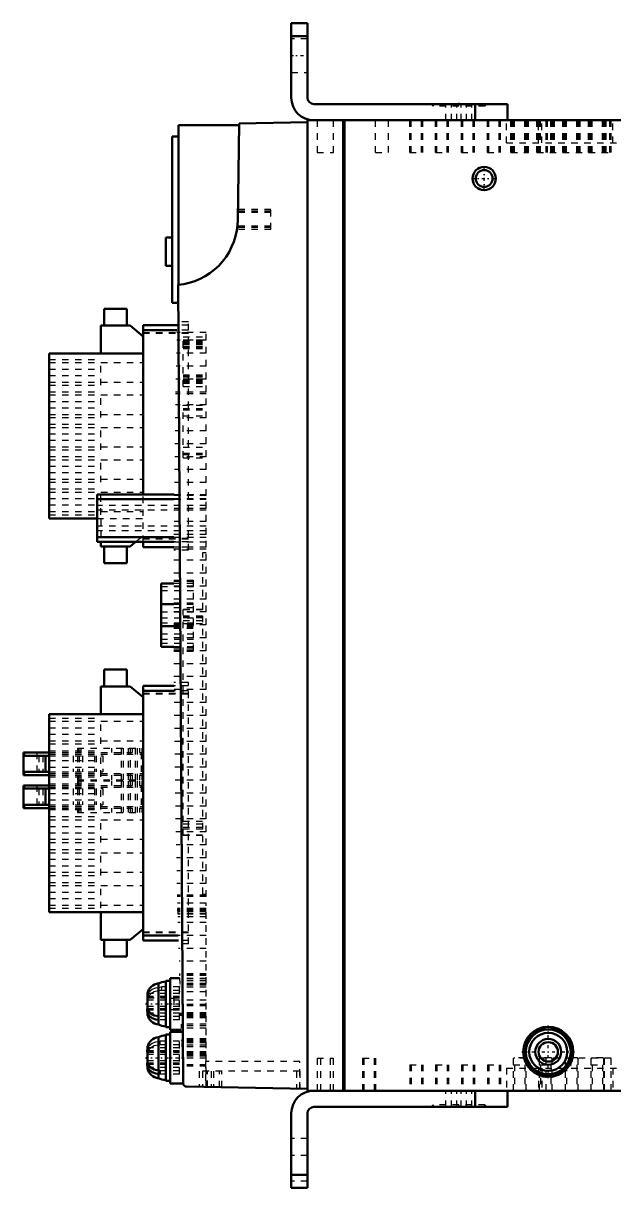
# Model space of a CAD drawing. Header units: millimetres. Extents: x 0 to 305, y 0 to 394.
# Drawn here: x 109.8 to 201, y 214.4 to 394.4 of the extents above; entities that cross this region are included whole.
import ezdxf

# ---------------------------------------------------------------- set-up
doc = ezdxf.new("R2010")
doc.units = ezdxf.units.MM
doc.linetypes.add('Center', pattern=[1.5, 0.45, -0.5, 0.05, -0.5])
doc.linetypes.add('Dashed', pattern=[2, 1, -1])
for name, color, linetype, lineweight in [('AM_4', 7, 'Continuous', 50), ('AM_6', 2, 'Continuous', 35), ('AM_7', 7, 'Center', 25), ('AM_9', 6, 'Dashed', 25)]:
    doc.layers.add(name, color=color, linetype=linetype, lineweight=lineweight)

# ---------------------------------------------------------------- blocks, each defined once
blk = doc.blocks.new('4_MDDLN45SF_2_in_MDDLN45SF_1100')
at = {"layer": 'AM_4'}
for p, q in [((151.2, 394.38), (151.2, 382.88)), ((153.7, 394.38), (151.2, 394.38)), ((153.7, 382.88), (153.7, 394.38)), ((153.7, 392.38), (151.2, 392.38)), ((154.7, 381.88), (184.6, 381.88)), ((179.6, 381.88), (179.6, 379.38)), ((184.6, 381.88), (184.6, 379.38)), ((143.14, 378.62), (133.8, 378.62)), ((133.8, 353.95), (133.8, 378.62)), ((142.92, 363.9), (143.14, 378.9)), ((153.7, 379.08), (143.14, 378.9)), ((153.7, 379.38), (153.7, 229.38)), ((304.5, 379.38), (153.7, 379.38)), ((159.2, 229.38), (159.2, 379.38)), ((159.4, 378.38), (159.2, 378.38)), ((159.4, 379.38), (159.4, 229.38)), ((132.8, 351.16), (132.8, 376.9)), ((132.8, 376.9), (133.8, 376.9)), ((131.8, 361.28), (132.8, 361.28)), ((131.8, 356.88), (131.8, 361.28)), ((131.8, 356.88), (132.8, 356.88)), ((133.71, 353.94), (134.52, 230.48)), ((132.8, 351.16), (133.64, 351.16)), ((122.3, 350.24), (122.3, 347.64)), ((125.8, 350.24), (122.3, 350.24)), ((125.8, 347.64), (125.8, 350.24)), ((126.3, 347.64), (121.8, 347.64)), ((121.8, 347.64), (121.8, 343.34)), ((128.3, 345.96), (126.3, 347.64)), ((128.3, 321.52), (128.3, 347.74)), ((133.55, 347.74), (128.3, 347.74)), ((133.53, 346.94), (128.3, 346.94)), ((113.8, 343.34), (128.3, 343.34)), ((113.8, 317.82), (113.8, 343.34)), ((121.2, 314.22), (121.2, 321.52)), ((121.2, 321.52), (133.13, 321.52)), ((121.2, 320.82), (133.12, 320.82)), ((113.8, 317.82), (121.2, 317.82)), ((121.2, 314.92), (133.08, 314.92)), ((121.2, 314.22), (133.07, 314.22)), ((121.8, 314.22), (121.8, 313.52)), ((121.8, 313.52), (126.3, 313.52)), ((122.3, 313.52), (122.3, 310.94)), ((125.8, 310.94), (125.8, 313.52)), ((126.3, 313.52), (127.14, 314.22)), ((128.3, 313.42), (128.3, 314.22)), ((133.07, 314.22), (128.3, 314.22)), ((133.07, 313.42), (128.3, 313.42)), ((122.3, 310.94), (125.8, 310.94)), ((131.1, 297.98), (131.1, 307.78)), ((133.05, 307.78), (131.1, 307.78)), ((133.05, 304.57), (131.1, 304.57)), ((133.05, 301.19), (131.1, 301.19)), ((133.06, 297.98), (131.1, 297.98)), ((122.3, 294.5), (122.3, 291.88)), ((125.8, 294.5), (122.3, 294.5)), ((125.8, 291.88), (125.8, 294.5)), ((126.3, 291.88), (121.8, 291.88)), ((121.8, 291.88), (121.8, 287.58)), ((128.3, 290.2), (126.3, 291.88)), ((128.3, 252.58), (128.3, 291.98)), ((133.09, 291.98), (128.3, 291.98)), ((133.09, 291.18), (128.3, 291.18)), ((113.8, 287.58), (128.3, 287.58)), ((113.8, 256.98), (113.8, 287.58)), ((109.81, 281.65), (113.8, 281.65)), ((109.81, 281.65), (109.81, 278.15)), ((109.81, 281.15), (113.8, 281.15)), ((109.92, 281.65), (109.92, 281.15)), ((113.25, 281.15), (113.25, 278.65)), ((109.81, 278.65), (113.8, 278.65)), ((109.81, 278.15), (113.8, 278.15)), ((109.92, 278.65), (109.92, 278.15)), ((109.81, 276.57), (113.8, 276.57)), ((109.81, 276.57), (109.81, 273.07)), ((109.81, 276.07), (113.8, 276.07)), ((109.92, 276.57), (109.92, 276.07)), ((113.25, 276.07), (113.25, 273.57)), ((109.81, 273.57), (113.8, 273.57)), ((109.81, 273.07), (113.8, 273.07)), ((109.92, 273.57), (109.92, 273.07)), ((113.8, 256.98), (128.3, 256.98)), ((121.8, 256.98), (121.8, 252.68)), ((126.3, 252.68), (128.3, 254.36)), ((121.8, 252.68), (126.3, 252.68)), ((122.3, 252.68), (122.3, 250.1)), ((125.8, 250.1), (125.8, 252.68)), ((133.75, 253.38), (128.3, 253.38)), ((133.77, 252.58), (128.3, 252.58)), ((122.3, 250.1), (125.8, 250.1)), ((133.94, 246.78), (132.5, 246.78)), ((132.5, 246.78), (132.5, 238.78)), ((130.68, 245.97), (130.68, 240.88)), ((132.5, 246.38), (131.8, 246.38)), ((131.8, 246.38), (131.8, 239.18)), ((128.99, 244.44), (128.97, 243.74)), ((128.99, 244.24), (128.97, 243.74)), ((128.97, 243.74), (129, 243.74)), ((128.99, 243.7), (128.97, 243.37)), ((128.99, 244.44), (128.99, 244.24)), ((129.05, 244.4), (128.99, 244.24)), ((128.99, 243.7), (129.04, 243.83)), ((128.99, 243.7), (128.99, 241.99)), ((129.04, 243.83), (129.05, 244.4)), ((128.96, 242.02), (128.99, 241.12)), ((128.96, 242.02), (128.99, 241.4)), ((128.97, 242.38), (128.99, 241.99)), ((128.99, 241.4), (128.99, 241.12)), ((134.11, 241.43), (134.13, 240.95)), ((130.62, 240.31), (130.68, 240.57)), ((130.7, 240.87), (130.68, 240.88)), ((130.68, 240.57), (130.7, 240.87)), ((130.68, 240.57), (130.68, 239.59)), ((130.68, 237.67), (130.68, 232.52)), ((131.8, 239.18), (132.5, 239.18)), ((132.5, 238.08), (131.8, 238.08)), ((131.8, 238.08), (131.8, 230.88)), ((132.5, 238.78), (134.2, 238.78)), ((134.22, 238.48), (132.5, 238.48)), ((132.5, 238.48), (132.5, 230.48)), ((128.99, 236.14), (128.96, 235.34)), ((128.99, 235.9), (128.96, 235.34)), ((128.99, 236.14), (128.99, 235.9)), ((129.02, 236), (128.99, 235.9)), ((129.02, 235.43), (129.02, 236)), ((128.96, 235.34), (128.99, 235.34)), ((128.99, 235.34), (128.97, 234.97)), ((128.99, 235.34), (129.02, 235.43)), ((128.99, 235.34), (128.99, 233.62)), ((128.96, 233.62), (128.99, 232.82)), ((128.96, 233.62), (128.99, 233.06)), ((128.97, 233.98), (128.99, 233.62)), ((128.99, 233.06), (128.99, 232.82)), ((130.88, 232.47), (130.68, 232.52)), ((130.88, 231.91), (130.88, 232.47)), ((130.68, 231.96), (130.88, 231.91)), ((130.68, 231.96), (130.68, 231.29)), ((131.8, 230.88), (132.5, 230.88)), ((132.5, 230.48), (134.5, 230.48)), ((134.5, 231.03), (134.5, 230.48)), ((135.01, 230), (153.7, 229.68)), ((153.7, 229.38), (304.5, 229.38)), ((159.2, 230.38), (159.4, 230.38)), ((179.6, 226.88), (179.6, 229.38)), ((184.6, 226.88), (184.6, 229.38)), ((154.7, 226.88), (184.6, 226.88)), ((151.2, 214.38), (151.2, 225.88)), ((153.7, 214.38), (153.7, 225.88)), ((153.7, 216.38), (151.2, 216.38)), ((153.7, 214.38), (151.2, 214.38))]:
    blk.add_line(p, q, dxfattribs=at)
for points in [[(133.71, 353.94), (134.59, 354.06), (135.45, 354.26), (136.29, 354.53), (137.11, 354.87), (137.89, 355.28), (138.64, 355.76), (139.34, 356.31), (139.99, 356.91), (140.58, 357.56), (141.12, 358.27), (141.59, 359.02), (141.99, 359.8), (142.33, 360.62), (142.59, 361.47), (142.78, 362.33), (142.89, 363.21), (142.92, 363.9)], [(128.97, 242.38), (128.97, 242.58), (128.96, 242.8), (128.97, 243.04), (128.97, 243.25), (128.97, 243.37)], [(130.68, 240.88), (130.04, 241.02), (129.5, 241.3), (129.13, 241.69), (128.99, 241.99)], [(128.99, 241.4), (129.25, 240.95), (129.7, 240.59), (130.29, 240.37), (130.62, 240.31)], [(128.97, 233.98), (128.97, 234.18), (128.96, 234.4), (128.97, 234.64), (128.97, 234.85), (128.97, 234.97)], [(130.68, 232.52), (130.04, 232.66), (129.5, 232.94), (129.12, 233.33), (128.99, 233.62)], [(128.99, 233.06), (129.25, 232.61), (129.71, 232.25), (130.3, 232.02), (130.68, 231.96)], [(134.52, 230.48), (134.52, 230.44), (134.53, 230.4), (134.54, 230.35), (134.55, 230.31), (134.57, 230.27), (134.59, 230.23), (134.62, 230.2), (134.65, 230.17), (134.68, 230.13), (134.71, 230.11), (134.75, 230.08), (134.78, 230.06), (134.82, 230.04), (134.87, 230.03), (134.91, 230.01), (134.95, 230.01), (134.99, 230), (135.01, 230)]]:
    blk.add_lwpolyline(points, dxfattribs=at)
for centre, radius in [((181, 370.38), 1.8), ((181, 370.38), 1.3), ((190.9, 235.38), 3.87), ((190.9, 235.38), 3.8), ((190.9, 235.38), 3.48), ((190.9, 235.38), 3.46), ((190.9, 235.38), 2.94), ((190.9, 235.38), 2), ((190.9, 235.38), 1.5)]:
    blk.add_circle(centre, radius, dxfattribs=at)
for centre, radius, start, end in [((154.7, 382.88), 3.5, 180, 270), ((154.7, 382.88), 1, 180, 270), ((130.93, 243.99), 2, 97.4105, 166.9002), ((133.23, 238.92), 7.5, 101.0279, 109.9147), ((130.93, 241.57), 2, 193.0998, 262.5895), ((133.23, 246.64), 7.5, 250.0853, 258.9721), ((130.93, 235.69), 2, 97.4105, 166.9002), ((133.23, 230.62), 7.5, 101.0279, 109.9147), ((130.93, 233.27), 2, 193.0998, 262.5895), ((133.23, 238.34), 7.5, 250.0853, 258.9721), ((154.7, 225.88), 3.5, 90, 180), ((154.7, 225.88), 1, 90, 180)]:
    blk.add_arc(centre, radius, start, end, dxfattribs=at)
at = {"layer": 'AM_7'}
for p, q in [((151.07, 389.38), (153.82, 389.38)), ((177.1, 382.1), (177.1, 381.55)), ((181, 368.49), (181, 372.27)), ((179.11, 370.38), (182.89, 370.38)), ((128.66, 242.78), (134.77, 242.78)), ((190.9, 231.32), (190.9, 239.44)), ((128.66, 234.48), (134.77, 234.48)), ((186.83, 235.38), (194.96, 235.38)), ((177.1, 227.2), (177.1, 226.65))]:
    blk.add_line(p, q, dxfattribs=at)
at = {"layer": 'AM_9'}
for p, q in [((153.7, 391.98), (151.2, 391.98)), ((151.2, 386.78), (153.7, 386.78)), ((172.8, 381.88), (173.1, 381.58)), ((173.1, 381.88), (173.1, 381.58)), ((175.1, 379.38), (175.1, 381.88)), ((175.95, 379.38), (175.95, 381.88)), ((176.75, 379.38), (176.75, 381.88)), ((177.45, 379.38), (177.45, 381.88)), ((178.25, 379.38), (178.25, 381.88)), ((179.1, 379.38), (179.1, 381.88)), ((181.1, 381.58), (181.1, 381.88)), ((181.1, 381.58), (181.4, 381.88)), ((181.1, 381.58), (173.1, 381.58)), ((155.19, 379.38), (155.19, 374.38)), ((157.72, 374.38), (157.72, 379.38)), ((164.21, 374.38), (164.21, 379.38)), ((166.2, 374.38), (166.2, 379.38)), ((169.5, 374.38), (169.5, 379.38)), ((169.7, 374.38), (169.7, 379.38)), ((171.3, 374.38), (171.3, 379.38)), ((171.5, 374.38), (171.5, 379.38)), ((173.5, 374.38), (173.5, 379.38)), ((173.7, 374.38), (173.7, 379.38)), ((175.3, 374.38), (175.3, 379.38)), ((175.5, 374.38), (175.5, 379.38)), ((177.5, 374.38), (177.5, 379.38)), ((177.7, 374.38), (177.7, 379.38)), ((179.3, 374.38), (179.3, 379.38)), ((179.5, 374.38), (179.5, 379.38)), ((181.5, 374.38), (181.5, 379.38)), ((181.7, 374.38), (181.7, 379.38)), ((183.3, 374.38), (183.3, 379.38)), ((183.5, 374.38), (183.5, 379.38)), ((184.45, 375.88), (184.45, 379.38)), ((185.14, 374.38), (185.14, 379.38)), ((185.34, 374.38), (185.34, 379.38)), ((185.5, 374.38), (185.5, 379.38)), ((185.7, 374.38), (185.7, 379.38)), ((187.3, 374.38), (187.3, 379.38)), ((187.5, 374.38), (187.5, 379.38)), ((187.65, 374.38), (187.65, 379.38)), ((187.85, 374.38), (187.85, 379.38)), ((189.14, 374.38), (189.14, 379.38)), ((189.34, 374.38), (189.34, 379.38)), ((189.41, 375.88), (189.41, 379.38)), ((189.5, 374.38), (189.5, 379.38)), ((189.7, 374.38), (189.7, 379.38)), ((189.91, 375.88), (189.91, 379.38)), ((190.6, 374.38), (190.6, 379.38)), ((190.8, 374.38), (190.8, 379.38)), ((191.3, 374.38), (191.3, 379.38)), ((191.5, 374.38), (191.5, 379.38)), ((191.65, 374.38), (191.65, 379.38)), ((191.85, 374.38), (191.85, 379.38)), ((193.14, 374.38), (193.14, 379.38)), ((193.34, 374.38), (193.34, 379.38)), ((193.5, 374.38), (193.5, 379.38)), ((193.7, 374.38), (193.7, 379.38)), ((195.3, 374.38), (195.3, 379.38)), ((195.5, 374.38), (195.5, 379.38)), ((195.65, 374.38), (195.65, 379.38)), ((195.85, 374.38), (195.85, 379.38)), ((197.14, 374.38), (197.14, 379.38)), ((197.34, 374.38), (197.34, 379.38)), ((197.5, 374.38), (197.5, 379.38)), ((197.7, 374.38), (197.7, 379.38)), ((199.3, 374.38), (199.3, 379.38)), ((199.5, 374.38), (199.5, 379.38)), ((199.65, 374.38), (199.65, 379.38)), ((199.85, 374.38), (199.85, 379.38)), ((200.4, 374.38), (200.4, 379.38)), ((200.6, 374.38), (200.6, 379.38)), ((200.88, 375.88), (200.88, 379.38)), ((184.45, 375.88), (297.67, 375.88)), ((155.19, 374.38), (157.72, 374.38)), ((164.21, 374.38), (166.2, 374.38)), ((169.5, 374.38), (171.5, 374.38)), ((173.5, 374.38), (175.5, 374.38)), ((177.5, 374.38), (179.5, 374.38)), ((181.5, 374.38), (183.5, 374.38)), ((185.14, 374.38), (187.85, 374.38)), ((189.14, 374.38), (200.6, 374.38)), ((148.05, 365.62), (142.95, 365.62)), ((148.05, 362.52), (148.05, 365.62)), ((148.05, 365.32), (142.94, 365.32)), ((148.05, 365.12), (142.94, 365.12)), ((148.05, 362.52), (142.81, 362.52)), ((142.85, 362.82), (142.87, 363.02)), ((148.05, 362.82), (142.85, 362.82)), ((148.05, 363.02), (142.87, 363.02)), ((135.3, 347.74), (133.55, 347.74)), ((135.3, 348.24), (133.56, 348.24)), ((135.3, 312.92), (135.3, 348.24)), ((135.3, 346.54), (128.3, 346.54)), ((135.3, 346.44), (128.3, 346.44)), ((135.3, 346.94), (133.53, 346.94)), ((138.05, 346.6), (133.53, 346.6)), ((134.5, 345.93), (138.05, 345.93)), ((134.5, 338.23), (134.5, 345.93)), ((138.05, 259.38), (138.05, 346.6)), ((138.05, 345.38), (133.5, 345.38)), ((134.5, 345.43), (138.05, 345.43)), ((134.5, 345.23), (138.05, 345.23)), ((134.5, 345.13), (138.05, 345.13)), ((134.5, 344.93), (138.05, 344.93)), ((134.5, 344.73), (138.05, 344.73)), ((134.5, 344.43), (138.05, 344.43)), ((134.5, 344.23), (138.05, 344.23)), ((134.5, 344.13), (138.05, 344.13)), ((113.8, 342.42), (121.8, 342.42)), ((121.8, 338.42), (121.8, 342.42)), ((138.05, 343.38), (133.46, 343.38)), ((113.8, 341.92), (128.3, 341.92)), ((113.8, 340.92), (121.8, 340.92)), ((138.05, 341.38), (133.41, 341.38)), ((113.8, 339.92), (121.8, 339.92)), ((113.8, 338.92), (128.3, 338.92)), ((113.8, 338.42), (121.8, 338.42)), ((138.05, 339.38), (133.38, 339.38)), ((134.5, 340.03), (138.05, 340.03)), ((134.5, 339.93), (138.05, 339.93)), ((134.5, 339.73), (138.05, 339.73)), ((134.5, 339.43), (138.05, 339.43)), ((134.5, 339.23), (138.05, 339.23)), ((134.5, 339.03), (138.05, 339.03)), ((134.5, 338.93), (138.05, 338.93)), ((134.5, 338.73), (138.05, 338.73)), ((113.8, 337.42), (121.8, 337.42)), ((113.8, 336.92), (128.3, 336.92)), ((121.8, 333.42), (121.8, 337.42)), ((138.05, 337.1), (133.33, 337.1)), ((138.05, 337.38), (133.34, 337.38)), ((134.5, 338.23), (138.05, 338.23)), ((113.8, 335.92), (121.8, 335.92)), ((113.8, 334.92), (121.8, 334.92)), ((138.05, 335.38), (133.3, 335.38)), ((134.5, 335.33), (138.05, 335.33)), ((134.5, 327.22), (134.5, 335.33)), ((134.5, 334.83), (138.05, 334.83)), ((113.8, 333.92), (128.3, 333.92)), ((113.8, 333.42), (121.8, 333.42)), ((138.05, 333.38), (133.27, 333.38)), ((134.5, 334.63), (138.05, 334.63)), ((134.5, 333.68), (138.05, 333.68)), ((113.8, 332.42), (121.8, 332.42)), ((113.8, 331.92), (128.3, 331.92)), ((121.8, 328.42), (121.8, 332.42)), ((138.05, 331.38), (133.24, 331.38)), ((113.8, 330.92), (121.8, 330.92)), ((113.8, 329.92), (121.8, 329.92)), ((113.8, 328.92), (128.3, 328.92)), ((113.8, 328.42), (121.8, 328.42)), ((138.05, 329.38), (133.21, 329.38)), ((134.5, 328.88), (138.05, 328.88)), ((134.5, 327.92), (138.05, 327.92)), ((134.5, 327.72), (138.05, 327.72)), ((113.8, 327.42), (121.8, 327.42)), ((113.8, 326.92), (128.3, 326.92)), ((113.8, 325.92), (121.8, 325.92)), ((121.8, 323.42), (121.8, 327.42)), ((138.05, 327.38), (133.19, 327.38)), ((134.5, 327.22), (138.05, 327.22)), ((113.8, 324.92), (121.8, 324.92)), ((138.05, 325.38), (133.16, 325.38)), ((113.8, 323.92), (128.3, 323.92)), ((113.8, 323.42), (121.8, 323.42)), ((113.8, 322.42), (121.8, 322.42)), ((121.8, 318.42), (121.8, 322.42)), ((138.05, 323.38), (133.14, 323.38)), ((113.8, 321.92), (128.3, 321.92)), ((113.8, 320.92), (121.8, 320.92)), ((138.05, 320.87), (121.2, 320.87)), ((128.3, 314.22), (128.3, 321.52)), ((138.05, 321.38), (133.12, 321.38)), ((133.12, 320.82), (138.05, 320.82)), ((133.13, 321.52), (138.05, 321.52)), ((113.8, 319.92), (121.8, 319.92)), ((113.8, 318.92), (128.3, 318.92)), ((138.05, 319.82), (121.2, 319.82)), ((138.05, 319.12), (121.2, 319.12)), ((138.05, 319.38), (133.11, 319.38)), ((113.8, 318.42), (121.8, 318.42)), ((121.2, 317.82), (128.3, 317.82)), ((121.8, 317.82), (121.8, 314.22)), ((138.05, 317.38), (133.09, 317.38)), ((138.05, 316.62), (121.2, 316.62)), ((138.05, 315.92), (121.2, 315.92)), ((127.14, 314.22), (128.3, 315.2)), ((138.05, 315.38), (133.08, 315.38)), ((138.05, 314.87), (121.2, 314.87)), ((135.3, 314.72), (128.3, 314.72)), ((135.3, 314.62), (128.3, 314.62)), ((135.3, 314.22), (133.07, 314.22)), ((133.07, 314.22), (138.05, 314.22)), ((135.3, 313.42), (133.07, 313.42)), ((138.05, 313.38), (133.07, 313.38)), ((133.08, 314.92), (138.05, 314.92)), ((138.05, 313.1), (133.07, 313.1)), ((135.3, 312.92), (133.07, 312.92)), ((137.55, 259.78), (137.55, 312.56)), ((137.55, 312.56), (138.05, 312.56)), ((138.05, 311.38), (133.06, 311.38)), ((138.05, 309.38), (133.05, 309.38)), ((133.05, 308.32), (136.1, 308.32)), ((133.05, 308.12), (136.1, 308.12)), ((133.05, 307.82), (136.1, 307.82)), ((136.1, 297.33), (136.1, 308.32)), ((136.1, 307.28), (131.1, 307.28)), ((136.1, 306.63), (131.1, 306.63)), ((136.1, 307.78), (133.05, 307.78)), ((138.05, 307.38), (133.05, 307.38)), ((138.05, 305.38), (133.05, 305.38)), ((133.05, 304.78), (136.1, 304.78)), ((133.05, 304.58), (136.1, 304.58)), ((136.1, 304.57), (133.05, 304.57)), ((136.1, 303.33), (131.1, 303.33)), ((136.1, 302.43), (131.1, 302.43)), ((133.05, 304.08), (136.1, 304.08)), ((138.05, 303.38), (133.05, 303.38)), ((137.55, 303.78), (134.5, 303.78)), ((134.5, 268.88), (134.5, 303.78)), ((134.5, 303.74), (137.55, 303.74)), ((134.5, 302.78), (137.55, 302.78)), ((134.5, 302.56), (137.55, 302.56)), ((134.5, 302.55), (138.05, 302.55)), ((136.1, 301.63), (131.1, 301.63)), ((133.05, 301.58), (136.1, 301.58)), ((138.05, 301.38), (133.05, 301.38)), ((136.1, 301.19), (133.05, 301.19)), ((133.05, 301.08), (136.1, 301.08)), ((133.05, 300.88), (136.1, 300.88)), ((134.5, 302.05), (138.05, 302.05)), ((134.5, 301.6), (137.55, 301.6)), ((136.1, 299.93), (131.1, 299.93)), ((136.1, 299.13), (131.1, 299.13)), ((138.05, 299.38), (133.05, 299.38)), ((136.1, 298.48), (131.1, 298.48)), ((136.1, 297.98), (133.06, 297.98)), ((133.06, 297.83), (136.1, 297.83)), ((133.06, 297.53), (136.1, 297.53)), ((138.05, 297.38), (133.06, 297.38)), ((133.06, 297.33), (136.1, 297.33)), ((138.05, 295.38), (133.07, 295.38)), ((138.05, 293.38), (133.08, 293.38)), ((135.3, 292.48), (133.08, 292.48)), ((135.3, 291.98), (133.09, 291.98)), ((135.3, 252.08), (135.3, 292.48)), ((135.3, 290.78), (128.3, 290.78)), ((135.3, 290.68), (128.3, 290.68)), ((138.05, 291.38), (133.09, 291.38)), ((135.3, 291.18), (133.09, 291.18)), ((138.05, 289.38), (133.11, 289.38)), ((113.8, 286.98), (121.8, 286.98)), ((113.8, 286.48), (128.3, 286.48)), ((121.8, 282.98), (121.8, 286.98)), ((138.05, 287.38), (133.12, 287.38)), ((113.8, 285.48), (121.8, 285.48)), ((113.8, 284.48), (121.8, 284.48)), ((138.05, 285.38), (133.14, 285.38)), ((113.8, 283.48), (128.3, 283.48)), ((113.8, 282.98), (121.8, 282.98)), ((138.05, 283.38), (133.16, 283.38)), ((111.88, 281.65), (111.88, 278.15)), ((112.22, 281.15), (112.22, 278.65)), ((112.81, 281.15), (112.81, 278.65)), ((113.22, 281.15), (113.22, 278.65)), ((113.8, 281.9), (121.8, 281.9)), ((113.8, 281.65), (126.63, 281.65)), ((113.8, 281.4), (128.3, 281.4)), ((113.8, 281.15), (122.11, 281.15)), ((117.51, 281.15), (117.51, 278.65)), ((118.17, 282.35), (128.2, 282.35)), ((118.17, 282.35), (118.17, 281.65)), ((118.18, 281.15), (118.18, 278.65)), ((118.2, 282.35), (118.2, 281.65)), ((118.24, 282.35), (118.24, 281.65)), ((118.37, 282.35), (118.37, 281.65)), ((118.46, 281.15), (118.46, 278.65)), ((118.71, 282.35), (118.71, 281.65)), ((118.93, 281.15), (118.93, 278.65)), ((120.78, 281.15), (120.78, 278.65)), ((120.82, 281.15), (120.82, 278.65)), ((121.07, 281.15), (121.07, 278.65)), ((121.8, 277.9), (121.8, 281.9)), ((122.11, 281.15), (122.11, 278.65)), ((123.42, 282.35), (123.42, 281.65)), ((124.91, 282.35), (124.91, 277.45)), ((125.24, 282.35), (125.24, 277.45)), ((126.01, 282.35), (126.01, 277.45)), ((126.33, 282.35), (126.33, 277.45)), ((126.39, 277.45), (126.39, 282.35)), ((126.63, 282.35), (126.63, 281.65)), ((127.1, 282.35), (127.1, 277.45)), ((127.37, 282.35), (127.37, 277.45)), ((127.73, 282.35), (127.73, 281.65)), ((127.73, 281.65), (128.29, 281.65)), ((128, 281.65), (128, 278.15)), ((128.13, 282.35), (128.13, 281.65)), ((128.2, 281.65), (128.2, 282.35)), ((128.25, 281.65), (128.25, 278.15)), ((128.29, 278.15), (128.29, 281.65)), ((138.05, 281.38), (133.19, 281.38)), ((113.8, 280.4), (121.8, 280.4)), ((113.8, 279.4), (121.8, 279.4)), ((138.05, 279.38), (133.21, 279.38)), ((113.8, 278.65), (122.11, 278.65)), ((113.8, 278.4), (128.3, 278.4)), ((113.8, 278.15), (126.63, 278.15)), ((113.8, 277.9), (121.8, 277.9)), ((118.17, 278.15), (118.17, 277.45)), ((118.17, 277.45), (128.2, 277.45)), ((118.17, 277.27), (128.2, 277.27)), ((118.17, 277.27), (118.17, 276.57)), ((118.2, 278.15), (118.2, 277.45)), ((118.2, 277.27), (118.2, 276.57)), ((118.24, 278.15), (118.24, 277.45)), ((118.24, 277.27), (118.24, 276.57)), ((118.37, 278.15), (118.37, 277.45)), ((118.37, 277.27), (118.37, 276.57)), ((118.71, 278.15), (118.71, 277.45)), ((118.71, 277.27), (118.71, 276.57)), ((123.42, 278.15), (123.42, 277.45)), ((123.42, 277.27), (123.42, 276.57)), ((124.91, 277.27), (124.91, 272.37)), ((125.24, 277.27), (125.24, 272.37)), ((126.01, 277.27), (126.01, 272.37)), ((126.33, 277.27), (126.33, 272.37)), ((126.39, 272.37), (126.39, 277.27)), ((126.63, 278.15), (126.63, 277.45)), ((126.63, 277.27), (126.63, 276.57)), ((127.1, 277.27), (127.1, 272.37)), ((127.37, 277.27), (127.37, 272.37)), ((127.73, 278.15), (128.29, 278.15)), ((127.73, 278.15), (127.73, 277.45)), ((127.73, 277.27), (127.73, 276.57)), ((128.13, 278.15), (128.13, 277.45)), ((128.13, 277.27), (128.13, 276.57)), ((128.2, 277.45), (128.2, 278.15)), ((128.2, 276.57), (128.2, 277.27)), ((138.05, 277.38), (133.24, 277.38)), ((111.88, 276.57), (111.88, 273.07)), ((112.22, 276.07), (112.22, 273.57)), ((112.81, 276.07), (112.81, 273.57)), ((113.22, 276.07), (113.22, 273.57)), ((113.8, 276.82), (121.8, 276.82)), ((113.8, 276.57), (126.63, 276.57)), ((113.8, 276.32), (128.3, 276.32)), ((113.8, 276.07), (122.11, 276.07)), ((117.51, 276.07), (117.51, 273.57)), ((118.18, 276.07), (118.18, 273.57)), ((118.46, 276.07), (118.46, 273.57)), ((118.93, 276.07), (118.93, 273.57)), ((120.78, 276.07), (120.78, 273.57)), ((120.82, 276.07), (120.82, 273.57)), ((121.07, 276.07), (121.07, 273.57)), ((121.8, 272.82), (121.8, 276.82)), ((122.11, 276.07), (122.11, 273.57)), ((127.73, 276.57), (128.29, 276.57)), ((128, 276.57), (128, 273.07)), ((128.25, 276.57), (128.25, 273.07)), ((128.29, 273.07), (128.29, 276.57)), ((113.8, 275.32), (121.8, 275.32)), ((113.8, 274.32), (121.8, 274.32)), ((138.05, 275.38), (133.27, 275.38)), ((113.8, 273.57), (122.11, 273.57)), ((113.8, 273.32), (128.3, 273.32)), ((113.8, 273.07), (126.63, 273.07)), ((113.8, 272.82), (121.8, 272.82)), ((118.17, 273.07), (118.17, 272.37)), ((118.17, 272.37), (128.2, 272.37)), ((118.2, 273.07), (118.2, 272.37)), ((118.24, 273.07), (118.24, 272.37)), ((118.37, 273.07), (118.37, 272.37)), ((118.71, 273.07), (118.71, 272.37)), ((123.42, 273.07), (123.42, 272.37)), ((126.63, 273.07), (126.63, 272.37)), ((127.73, 273.07), (128.29, 273.07)), ((127.73, 273.07), (127.73, 272.37)), ((128.13, 273.07), (128.13, 272.37)), ((128.2, 272.37), (128.2, 273.07)), ((138.05, 273.38), (133.3, 273.38)), ((113.8, 271.74), (121.8, 271.74)), ((113.8, 271.24), (128.3, 271.24)), ((113.8, 270.24), (121.8, 270.24)), ((121.8, 267.74), (121.8, 271.74)), ((138.05, 271.38), (133.34, 271.38)), ((134.5, 271.06), (137.55, 271.06)), ((134.5, 270.61), (138.05, 270.61)), ((134.5, 270.11), (138.05, 270.11)), ((134.5, 270.1), (137.55, 270.1)), ((113.8, 269.24), (121.8, 269.24)), ((113.8, 268.24), (128.3, 268.24)), ((138.05, 269.38), (133.38, 269.38)), ((134.5, 269.88), (137.55, 269.88)), ((134.5, 268.92), (137.55, 268.92)), ((134.5, 268.88), (137.55, 268.88)), ((113.8, 267.74), (121.8, 267.74)), ((113.8, 266.66), (121.8, 266.66)), ((121.8, 262.66), (121.8, 266.66)), ((138.05, 267.38), (133.41, 267.38)), ((113.8, 266.16), (128.3, 266.16)), ((113.8, 265.16), (121.8, 265.16)), ((138.05, 265.38), (133.46, 265.38)), ((113.8, 264.16), (121.8, 264.16)), ((113.8, 263.16), (128.3, 263.16)), ((138.05, 263.38), (133.5, 263.38)), ((113.8, 262.66), (121.8, 262.66)), ((113.8, 261.58), (121.8, 261.58)), ((113.8, 261.08), (128.3, 261.08)), ((121.8, 257.58), (121.8, 261.58)), ((138.05, 261.38), (133.54, 261.38)), ((113.8, 260.08), (121.8, 260.08)), ((138.05, 259.6), (133.59, 259.6)), ((138.05, 259.38), (133.59, 259.38)), ((137.55, 259.78), (138.05, 259.78)), ((113.8, 259.08), (121.8, 259.08)), ((113.8, 258.08), (128.3, 258.08)), ((113.8, 257.58), (121.8, 257.58)), ((138.05, 258.38), (133.62, 258.38)), ((133.64, 257.53), (133.66, 256.73)), ((138.05, 257.53), (133.64, 257.53)), ((138.05, 229.95), (138.05, 258.38)), ((138.05, 257.38), (133.64, 257.38)), ((138.05, 257.18), (133.65, 257.18)), ((138.05, 257.03), (133.65, 257.03)), ((138.05, 256.73), (133.66, 256.73)), ((138.05, 256.68), (133.66, 256.68)), ((138.05, 256.23), (133.67, 256.23)), ((135.3, 253.88), (128.3, 253.88)), ((138.05, 255.38), (133.69, 255.38)), ((135.3, 253.78), (128.3, 253.78)), ((138.05, 253.38), (133.75, 253.38)), ((135.3, 252.58), (133.77, 252.58)), ((135.3, 252.08), (133.78, 252.08)), ((138.05, 251.38), (133.8, 251.38)), ((138.05, 249.38), (133.86, 249.38)), ((138.05, 247.45), (133.92, 247.45)), ((133.92, 247.38), (133.93, 247.16)), ((138.05, 247.38), (133.92, 247.38)), ((138.05, 247.36), (133.92, 247.36)), ((138.05, 247.23), (133.93, 247.23)), ((138.05, 247.16), (133.93, 247.16)), ((133.94, 246.73), (133.97, 245.93)), ((138.05, 246.73), (133.94, 246.73)), ((130.68, 245.34), (131.13, 245.45)), ((131.08, 244.88), (130.68, 244.79)), ((131.13, 245.45), (131.08, 244.88)), ((133.94, 244.88), (131.08, 244.88)), ((133.94, 245.45), (131.13, 245.45)), ((133.94, 240.31), (133.94, 245.45)), ((138.05, 246.43), (133.95, 246.43)), ((138.05, 246.38), (133.95, 246.38)), ((138.05, 245.93), (133.97, 245.93)), ((138.05, 245.88), (133.97, 245.88)), ((138.05, 245.68), (133.97, 245.68)), ((138.05, 245.38), (133.98, 245.38)), ((133.94, 243.37), (128.97, 243.37)), ((133.94, 243.94), (128.98, 243.94)), ((129.01, 243.77), (128.99, 243.7)), ((129, 243.74), (133.94, 243.74)), ((129.04, 243.84), (129.01, 243.77)), ((133.94, 243.83), (129.04, 243.83)), ((133.94, 244.4), (129.05, 244.4)), ((132.5, 243.67), (133.05, 243.67)), ((133.05, 243.67), (133.05, 241.89)), ((138.05, 244.68), (134.01, 244.68)), ((138.05, 243.38), (134.05, 243.38)), ((133.94, 242.02), (128.96, 242.02)), ((133.94, 242.38), (128.97, 242.38)), ((133.94, 241.82), (128.97, 241.82)), ((129.01, 241.93), (129, 241.36)), ((133.94, 241.36), (129, 241.36)), ((133.94, 241.93), (129.01, 241.93)), ((133.05, 241.89), (132.5, 241.89)), ((138.05, 242.72), (134.07, 242.72)), ((138.05, 242.52), (134.08, 242.52)), ((138.05, 241.43), (134.11, 241.43)), ((138.05, 241.38), (134.12, 241.38)), ((133.94, 240.31), (130.62, 240.31)), ((130.68, 240.57), (130.68, 240.88)), ((133.94, 240.87), (130.7, 240.87)), ((138.05, 241.13), (134.12, 241.13)), ((138.05, 241.03), (134.13, 241.03)), ((138.05, 240.95), (134.13, 240.95)), ((138.05, 240.93), (134.13, 240.93)), ((138.05, 240.73), (134.14, 240.73)), ((138.05, 240.69), (134.14, 240.69)), ((138.05, 240.63), (134.14, 240.63)), ((134.17, 239.68), (134.2, 239.05)), ((138.05, 239.68), (134.17, 239.68)), ((138.05, 239.42), (134.18, 239.42)), ((138.05, 239.38), (134.18, 239.38)), ((138.05, 239.06), (134.2, 239.06)), ((138.05, 239.05), (134.2, 239.05)), ((133.94, 236), (129.02, 236)), ((130.68, 237), (130.88, 237.05)), ((130.88, 236.48), (130.68, 236.43)), ((133.94, 237.05), (130.88, 237.05)), ((130.88, 237.05), (130.88, 236.48)), ((133.94, 236.48), (130.88, 236.48)), ((133.94, 231.91), (133.94, 237.05)), ((138.05, 237.38), (134.26, 237.38)), ((134.26, 237.23), (134.27, 236.95)), ((138.05, 237.23), (134.26, 237.23)), ((138.05, 237.12), (134.26, 237.12)), ((138.05, 237.01), (134.27, 237.01)), ((138.05, 236.95), (134.27, 236.95)), ((138.05, 236.8), (134.28, 236.8)), ((134.28, 236.8), (134.3, 236.18)), ((138.05, 236.8), (134.28, 236.8)), ((138.05, 236.44), (134.29, 236.44)), ((138.05, 236.18), (134.3, 236.18)), ((133.94, 235.54), (128.97, 235.54)), ((133.94, 234.97), (128.97, 234.97)), ((128.99, 235.34), (133.94, 235.34)), ((133.94, 235.43), (129.02, 235.43)), ((138.05, 235.38), (134.33, 235.38)), ((138.05, 235.23), (134.33, 235.23)), ((138.05, 235.17), (134.34, 235.17)), ((138.05, 235.13), (134.34, 235.13)), ((138.05, 234.93), (134.35, 234.93)), ((134.35, 234.91), (134.36, 234.43)), ((138.05, 234.91), (134.35, 234.91)), ((138.05, 234.83), (134.35, 234.83)), ((138.05, 234.73), (134.35, 234.73)), ((138.05, 234.43), (134.36, 234.43)), ((155.19, 234.38), (157.69, 234.38)), ((155.19, 234.38), (155.19, 229.38)), ((155.69, 234.38), (155.69, 229.38)), ((157.19, 234.38), (157.19, 229.38)), ((157.69, 234.38), (157.69, 229.38)), ((162.21, 234.38), (164.21, 234.38)), ((162.21, 234.38), (162.21, 229.38)), ((162.41, 234.38), (162.41, 229.38)), ((164.01, 234.38), (164.01, 229.38)), ((164.21, 234.38), (164.21, 229.38)), ((185.5, 234.38), (185.5, 229.38)), ((187.5, 234.38), (185.5, 234.38)), ((187.3, 234.44), (185.7, 234.44)), ((187.5, 229.38), (187.5, 234.38)), ((200.6, 234.38), (189.5, 234.38)), ((189.5, 234.38), (189.5, 229.38)), ((191.3, 234.44), (189.7, 234.44)), ((190.6, 229.38), (190.6, 234.38)), ((191.5, 229.38), (191.5, 234.38)), ((193.5, 234.38), (193.5, 229.38)), ((195.3, 234.44), (193.7, 234.44)), ((195.5, 229.38), (195.5, 234.38)), ((197.5, 234.38), (197.5, 229.38)), ((199.3, 234.44), (197.7, 234.44)), ((199.5, 229.38), (199.5, 234.24)), ((199.6, 229.38), (199.6, 234.38)), ((200.6, 229.38), (200.6, 234.38)), ((133.94, 233.62), (128.96, 233.62)), ((133.94, 233.98), (128.97, 233.98)), ((133.94, 233.42), (128.97, 233.42)), ((133.94, 233.53), (129.02, 233.53)), ((129.02, 233.53), (129.02, 232.96)), ((133.94, 232.96), (129.02, 232.96)), ((130.68, 231.96), (130.68, 232.52)), ((133.94, 232.47), (130.88, 232.47)), ((138.05, 233.37), (134.4, 233.37)), ((138.05, 233.17), (134.41, 233.17)), ((152.5, 232.38), (136.97, 232.38)), ((136.97, 232.38), (136.97, 229.97)), ((137.47, 232.38), (137.47, 229.96)), ((137.97, 233.88), (137.97, 229.95)), ((152.52, 233.88), (137.97, 233.88)), ((138.25, 229.95), (138.25, 232.38)), ((138.83, 232.38), (138.83, 229.94)), ((139.17, 232.38), (139.17, 229.93)), ((140.11, 229.91), (140.11, 232.38)), ((140.45, 229.91), (140.45, 232.38)), ((152, 232.38), (152, 229.71)), ((152.5, 232.38), (152.5, 229.7)), ((152.52, 229.7), (152.52, 233.88)), ((169.5, 233.38), (169.5, 229.38)), ((169.5, 233.38), (171.5, 233.38)), ((169.7, 233.38), (169.7, 229.38)), ((171.3, 233.38), (171.3, 229.38)), ((171.5, 233.38), (171.5, 229.38)), ((173.5, 233.38), (173.5, 229.38)), ((173.5, 233.38), (175.5, 233.38)), ((173.7, 233.38), (173.7, 229.38)), ((175.3, 233.38), (175.3, 229.38)), ((175.5, 233.38), (175.5, 229.38)), ((177.5, 233.38), (177.5, 229.38)), ((177.5, 233.38), (179.5, 233.38)), ((177.7, 233.38), (177.7, 229.38)), ((179.3, 233.38), (179.3, 229.38)), ((179.5, 233.38), (179.5, 229.38)), ((181.5, 233.38), (181.5, 229.38)), ((181.5, 233.38), (183.5, 233.38)), ((181.7, 233.38), (181.7, 229.38)), ((183.3, 233.38), (183.3, 229.38)), ((183.5, 233.38), (183.5, 229.38)), ((184.45, 232.88), (184.45, 229.38)), ((184.45, 232.88), (245.29, 232.88)), ((185.5, 233.38), (187.5, 233.38)), ((185.7, 233.38), (185.7, 229.38)), ((187.3, 233.38), (187.3, 229.38)), ((189.41, 232.88), (189.41, 229.38)), ((189.5, 233.38), (191.5, 233.38)), ((189.7, 233.38), (189.7, 229.38)), ((189.91, 232.88), (189.91, 229.38)), ((191.3, 233.38), (191.3, 229.38)), ((193.5, 233.38), (195.5, 233.38)), ((193.7, 233.38), (193.7, 229.38)), ((195.3, 233.38), (195.3, 229.38)), ((197.5, 233.38), (199.5, 233.38)), ((197.7, 233.38), (197.7, 229.38)), ((199.3, 233.38), (199.3, 229.38)), ((200.88, 232.88), (200.88, 229.38)), ((133.94, 231.91), (130.88, 231.91)), ((175.1, 226.88), (175.1, 229.38)), ((175.95, 226.88), (175.95, 229.38)), ((176.75, 226.88), (176.75, 229.38)), ((177.45, 226.88), (177.45, 229.38)), ((178.25, 226.88), (178.25, 229.38)), ((179.1, 226.88), (179.1, 229.38)), ((173.1, 227.18), (172.8, 226.88)), ((173.1, 227.18), (173.1, 226.88)), ((181.1, 227.18), (173.1, 227.18)), ((181.1, 226.88), (181.1, 227.18)), ((181.4, 226.88), (181.1, 227.18)), ((153.7, 221.98), (151.2, 221.98)), ((153.7, 219.38), (151.2, 219.38)), ((153.7, 215.38), (151.2, 215.38))]:
    blk.add_line(p, q, dxfattribs=at)
for points in [[(128.99, 244.24), (129.25, 244.69), (129.71, 245.06), (130.3, 245.28), (130.68, 245.34)], [(130.68, 244.79), (130.04, 244.65), (129.5, 244.37), (129.12, 243.98), (129.04, 243.84)], [(128.99, 235.9), (129.25, 236.35), (129.71, 236.71), (130.3, 236.94), (130.68, 237)], [(130.68, 236.43), (130.04, 236.3), (129.5, 236.02), (129.12, 235.62), (128.99, 235.34)]]:
    blk.add_lwpolyline(points, dxfattribs=at)
for centre, start, end in [((185.7, 234.24), 90, 180), ((187.3, 234.24), 0, 90), ((189.7, 234.24), 90, 180), ((191.3, 234.24), 0, 90), ((193.7, 234.24), 90, 180), ((195.3, 234.24), 0, 90), ((197.7, 234.24), 90, 180), ((199.3, 234.24), 0, 90), ((185.3, 229.58), 270, 0), ((187.7, 229.58), 180, 270), ((189.3, 229.58), 270, 0), ((191.7, 229.58), 180, 270), ((193.3, 229.58), 270, 0), ((195.7, 229.58), 180, 270), ((197.3, 229.58), 270, 0), ((199.7, 229.58), 180, 270)]:
    blk.add_arc(centre, 0.2, start, end, dxfattribs=at)
at = {"layer": 'AM_6', "flags": 8}
for tag, p in [('NN', (309.7, 394.38)), ('NT', (309.7, 393.88)), ('NB', (309.7, 393.38)), ('NBSYN', (309.7, 392.88)), ('LINA', (309.7, 392.38)), ('CNSORDERNO', (309.7, 391.88)), ('F', (309.7, 391.38)), ('MC', (309.7, 390.88)), ('PSV', (309.7, 390.38)), ('COMPANY', (309.7, 389.38)), ('ES', (309.7, 389.88))]:
    blk.add_attdef(tag, p, '', height=0.5, dxfattribs=at)
blk = doc.blocks.new('1_MDDLN45SF_1100')
blk.add_blockref('4_MDDLN45SF_2_in_MDDLN45SF_1100', (0, 0))
at = {"layer": 'AM_6', "flags": 8}
for tag, p in [('NN', (309.7, 394.38)), ('NT', (309.7, 393.88)), ('NB', (309.7, 393.38)), ('NBSYN', (309.7, 392.88)), ('LINA', (309.7, 392.38)), ('CNSORDERNO', (309.7, 391.88)), ('F', (309.7, 391.38)), ('MC', (309.7, 390.88)), ('PSV', (309.7, 390.38)), ('COMPANY', (309.7, 389.38)), ('ES', (309.7, 389.88))]:
    blk.add_attdef(tag, p, '', height=0.5, dxfattribs=at)

msp = doc.modelspace()

# ---------------------------------------------------------------- block references
msp.add_blockref('1_MDDLN45SF_1100', (0, 0))

doc.saveas('drawing.dxf')
